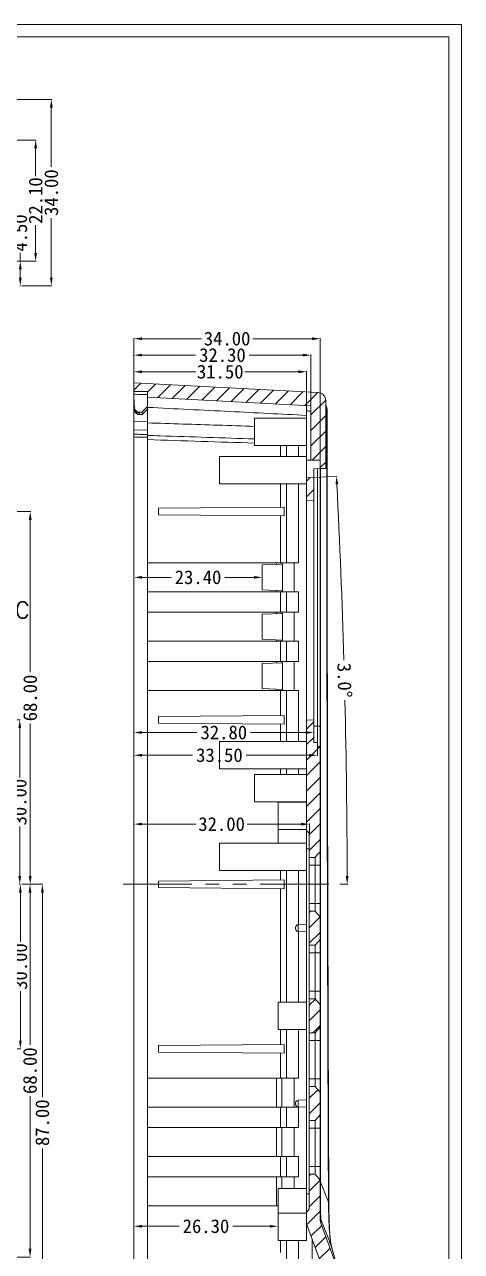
# Model space of a CAD drawing. Extents: x 28 to 864, y 245 to 592.
# Drawn here: x 425.4 to 505.1, y 368 to 591.8 of the extents above; entities that cross this region are included whole.
import ezdxf

# ---------------------------------------------------------------- set-up
doc = ezdxf.new("R2010")
doc.units = 0
doc.header["$MEASUREMENT"] = 0
doc.linetypes.add('PHANTOM', pattern=[2.5, 1.25, -0.25, 0.25, -0.25, 0.25, -0.25])
doc.layers.add('10', color=7, linetype='Continuous')
doc.layers.add('TOP', color=7, linetype='Continuous')
doc.styles.add('blockfont', font='simplex.shx', dxfattribs={"bigfont": 'bigfont'})
doc.dimstyles.new('2', dxfattribs={"dimtxt": 2.5, "dimasz": 1.5, "dimexe": 0.1, "dimexo": 0.1, "dimgap": 0.1, "dimtad": 0, "dimzin": 0, "dimdsep": 46, "dimtxsty": 'Standard', "dimcen": 0, "dimclrd": 4, "dimclre": 4, "dimclrt": 3, "dimadec": 1, "dimazin": 0, "dimtfac": 1, "dimtofl": 0, "dimtmove": 0, "dimatfit": 3, "dimfxl": 0.18, "dimtolj": 1, "dimtzin": 0, "dimlwd": 9, "dimlwe": 9, "dimarcsym": 0})

# ---------------------------------------------------------------- blocks, each defined once
blk = doc.blocks.new('HATCH3')
at = {"color": 200, "linetype": 'Continuous'}
for p, q in [((447.23, 525.09), (448.53, 526.39)), ((449.73, 524.76), (451.22, 526.25)), ((451.53, 523.73), (453.91, 526.1)), ((454.22, 523.58), (456.6, 525.96)), ((456.91, 523.44), (459.29, 525.82)), ((459.6, 523.3), (461.98, 525.68)), ((462.28, 523.16), (464.67, 525.54)), ((464.97, 523.02), (467.35, 525.4)), ((467.66, 522.88), (470.04, 525.26)), ((470.35, 522.74), (472.73, 525.12)), ((473.04, 522.6), (475.42, 524.98)), ((475.73, 522.46), (478.11, 524.84)), ((478.42, 522.32), (480.8, 524.7)), ((479.53, 520.61), (482.23, 523.3)), ((479.53, 517.78), (482.23, 520.48)), ((479.53, 514.95), (482.23, 517.65)), ((479.76, 512.35), (482.23, 514.82)), ((481.23, 511), (482.23, 512)), ((478.73, 508.5), (479.39, 509.16)), ((478.73, 505.67), (480.03, 506.97)), ((478.73, 463.27), (480.03, 464.57)), ((478.73, 460.44), (480.03, 461.74)), ((478.73, 457.61), (481.23, 460.1)), ((478.73, 454.79), (481.23, 457.28)), ((478.73, 451.96), (481.23, 454.46)), ((478.73, 449.13), (481.23, 451.63)), ((478.73, 446.3), (481.23, 448.8)), ((479.23, 443.98), (481.23, 445.98)), ((479.23, 441.15), (481.23, 443.15)), ((479.23, 429.84), (479.47, 430.08)), ((479.23, 427.01), (481.23, 429.01)), ((479.23, 424.19), (481.23, 426.19)), ((479.23, 412.88), (480.34, 413.98)), ((479.23, 410.05), (481.23, 412.05)), ((479.86, 407.85), (481.23, 409.22)), ((479.23, 395.92), (480.79, 397.48)), ((479.23, 393.09), (481.23, 395.09)), ((479.23, 381.78), (479.53, 382.08)), ((479.23, 378.96), (481.23, 380.95)), ((479.23, 376.13), (481.23, 378.13)), ((478.79, 372.86), (481.23, 375.3)), ((479.55, 370.79), (481.5, 372.73)), ((480.3, 368.71), (482.25, 370.66)), ((481.05, 366.64), (483.01, 368.59)), ((481.81, 364.57), (483.76, 366.51)), ((482.23, 362.16), (484.52, 364.44)), ((482.23, 359.34), (484.73, 361.83)), ((481.83, 356.11), (484.73, 359.01)), ((473.2, 344.65), (484.33, 355.77)), ((447.37, 349.95), (448.59, 351.17)), ((450.18, 349.93), (451.44, 351.19)), ((452.98, 349.9), (454.3, 351.22)), ((455.79, 349.88), (457.15, 351.24)), ((458.59, 349.86), (460.01, 351.27)), ((461.4, 349.83), (462.86, 351.29)), ((464.21, 349.81), (465.72, 351.32)), ((467.01, 349.78), (468.57, 351.34)), ((469.82, 349.76), (471.43, 351.37)), ((472.62, 349.73), (474.28, 351.39)), ((475.43, 349.71), (477.14, 351.42)), ((478.33, 346.96), (482.02, 350.64)), ((469.96, 344.25), (472.86, 347.15)), ((463.23, 346.01), (463.76, 346.53)), ((464.1, 344.04), (466.69, 346.64)), ((467.03, 344.15), (469.62, 346.74))]:
    blk.add_line(p, q, dxfattribs=at)
blk = doc.blocks.new('*D204')
at = {"color": 4, "linetype": 'Continuous', "lineweight": 9}
for p, q in [((420.08, 464.95), (424.59, 464.95)), ((424.49, 463.45), (424.49, 454.43)), ((424.49, 436.45), (424.49, 445.48)), ((424.65, 434.95), (424.39, 434.95))]:
    blk.add_line(p, q, dxfattribs=at)
for points in [[(424.24, 463.45), (424.74, 463.45), (424.49, 464.95)], [(424.24, 436.45), (424.74, 436.45), (424.49, 434.95)]]:
    blk.add_solid(points, dxfattribs=at)
at = {"layer": 'Defpoints', "color": 0, "linetype": 'Continuous', "lineweight": 9}
for p in [(419.98, 464.95), (424.49, 464.95), (424.75, 434.95)]:
    blk.add_point(p, dxfattribs=at)
at = {"color": 3, "linetype": 'Continuous', "lineweight": 9, "insert": (424.49, 449.95), "char_height": 2.5, "attachment_point": 5, "rotation": 90}
blk.add_mtext('\\A1;30.00', dxfattribs=at)
blk = doc.blocks.new('*D205')
at = {"color": 4, "linetype": 'Continuous', "lineweight": 9}
for p, q in [((420.08, 502.95), (426.5, 502.95)), ((426.4, 501.45), (426.4, 473.64)), ((426.4, 436.45), (426.4, 464.27)), ((424.85, 434.95), (426.5, 434.95))]:
    blk.add_line(p, q, dxfattribs=at)
for points in [[(426.15, 501.45), (426.65, 501.45), (426.4, 502.95)], [(426.15, 436.45), (426.65, 436.45), (426.4, 434.95)]]:
    blk.add_solid(points, dxfattribs=at)
at = {"layer": 'Defpoints', "color": 0, "linetype": 'Continuous', "lineweight": 9}
for p in [(419.98, 502.95), (424.75, 434.95), (426.4, 434.95)]:
    blk.add_point(p, dxfattribs=at)
at = {"color": 3, "linetype": 'Continuous', "lineweight": 9, "insert": (426.4, 468.95), "char_height": 2.5, "attachment_point": 5, "rotation": 90}
blk.add_mtext('\\A1;68.00', dxfattribs=at)
blk = doc.blocks.new('*D206')
at = {"color": 4, "linetype": 'Continuous', "lineweight": 9}
for p, q in [((424.65, 434.95), (424.5, 434.95)), ((424.6, 433.45), (424.6, 424.43)), ((424.6, 406.45), (424.6, 415.48)), ((420.08, 404.95), (424.7, 404.95))]:
    blk.add_line(p, q, dxfattribs=at)
for points in [[(424.35, 433.45), (424.85, 433.45), (424.6, 434.95)], [(424.35, 406.45), (424.85, 406.45), (424.6, 404.95)]]:
    blk.add_solid(points, dxfattribs=at)
at = {"layer": 'Defpoints', "color": 0, "linetype": 'Continuous', "lineweight": 9}
for p in [(424.75, 434.95), (419.98, 404.95), (424.6, 404.95)]:
    blk.add_point(p, dxfattribs=at)
at = {"color": 3, "linetype": 'Continuous', "lineweight": 9, "insert": (424.6, 419.95), "char_height": 2.5, "attachment_point": 5, "rotation": 90}
blk.add_mtext('\\A1;30.00', dxfattribs=at)
blk = doc.blocks.new('*D207')
at = {"color": 4, "linetype": 'Continuous', "lineweight": 9}
for p, q in [((424.85, 434.95), (426.47, 434.95)), ((426.37, 433.45), (426.37, 405.64)), ((426.37, 368.45), (426.37, 396.27)), ((420.08, 366.95), (426.47, 366.95))]:
    blk.add_line(p, q, dxfattribs=at)
for points in [[(426.12, 433.45), (426.62, 433.45), (426.37, 434.95)], [(426.12, 368.45), (426.62, 368.45), (426.37, 366.95)]]:
    blk.add_solid(points, dxfattribs=at)
at = {"layer": 'Defpoints', "color": 0, "linetype": 'Continuous', "lineweight": 9}
for p in [(424.75, 434.95), (419.98, 366.95), (426.37, 366.95)]:
    blk.add_point(p, dxfattribs=at)
at = {"color": 3, "linetype": 'Continuous', "lineweight": 9, "insert": (426.37, 400.95), "char_height": 2.5, "attachment_point": 5, "rotation": 90}
blk.add_mtext('\\A1;68.00', dxfattribs=at)
blk = doc.blocks.new('*D209')
at = {"color": 4, "linetype": 'Continuous', "lineweight": 9}
for p, q in [((424.85, 434.95), (428.72, 434.95)), ((428.62, 433.45), (428.62, 396.14)), ((428.62, 349.45), (428.62, 386.77)), ((405.04, 347.95), (428.72, 347.95))]:
    blk.add_line(p, q, dxfattribs=at)
for points in [[(428.37, 433.45), (428.87, 433.45), (428.62, 434.95)], [(428.37, 349.45), (428.87, 349.45), (428.62, 347.95)]]:
    blk.add_solid(points, dxfattribs=at)
at = {"layer": 'Defpoints', "color": 0, "linetype": 'Continuous', "lineweight": 9}
for p in [(424.75, 434.95), (428.62, 434.95), (404.94, 347.95)]:
    blk.add_point(p, dxfattribs=at)
at = {"color": 3, "linetype": 'Continuous', "lineweight": 9, "insert": (428.62, 391.45), "char_height": 2.5, "attachment_point": 5, "rotation": 90}
blk.add_mtext('\\A1;87.00', dxfattribs=at)
blk = doc.blocks.new('*D235')
at = {"color": 4, "linetype": 'Continuous', "lineweight": 9}
for p, q in [((419.28, 548.65), (424.69, 548.65)), ((424.59, 548.65), (424.59, 550.15)), ((424.59, 545.65), (424.59, 547.15)), ((424.65, 544.15), (424.49, 544.15))]:
    blk.add_line(p, q, dxfattribs=at)
for points in [[(424.34, 547.15), (424.84, 547.15), (424.59, 548.65)], [(424.34, 545.65), (424.84, 545.65), (424.59, 544.15)]]:
    blk.add_solid(points, dxfattribs=at)
at = {"layer": 'Defpoints', "color": 0, "linetype": 'Continuous', "lineweight": 9}
for p in [(419.18, 548.65), (424.59, 548.65), (424.75, 544.15)]:
    blk.add_point(p, dxfattribs=at)
at = {"color": 3, "linetype": 'Continuous', "lineweight": 9, "insert": (424.59, 553.79), "char_height": 2.5, "attachment_point": 5, "rotation": 90}
blk.add_mtext('\\A1;4.50', dxfattribs=at)
blk = doc.blocks.new('*D240')
at = {"color": 4, "linetype": 'Continuous', "lineweight": 9}
for p, q in [((399.7, 578.15), (430.35, 578.15)), ((430.25, 576.65), (430.25, 565.84)), ((430.25, 545.65), (430.25, 556.47)), ((424.85, 544.15), (430.35, 544.15))]:
    blk.add_line(p, q, dxfattribs=at)
for points in [[(430, 576.65), (430.5, 576.65), (430.25, 578.15)], [(430, 545.65), (430.5, 545.65), (430.25, 544.15)]]:
    blk.add_solid(points, dxfattribs=at)
at = {"layer": 'Defpoints', "color": 0, "linetype": 'Continuous', "lineweight": 9}
for p in [(399.6, 578.15), (424.75, 544.15), (430.25, 544.15)]:
    blk.add_point(p, dxfattribs=at)
at = {"color": 3, "linetype": 'Continuous', "lineweight": 9, "insert": (430.25, 561.15), "char_height": 2.5, "attachment_point": 5, "rotation": 90}
blk.add_mtext('\\A1;34.00', dxfattribs=at)
blk = doc.blocks.new('*D241')
at = {"color": 4, "linetype": 'Continuous', "lineweight": 9}
for p, q in [((413.34, 570.75), (427.49, 570.75)), ((427.39, 569.25), (427.39, 564.18)), ((427.39, 550.15), (427.39, 555.23)), ((419.28, 548.65), (427.49, 548.65))]:
    blk.add_line(p, q, dxfattribs=at)
for points in [[(427.14, 569.25), (427.64, 569.25), (427.39, 570.75)], [(427.14, 550.15), (427.64, 550.15), (427.39, 548.65)]]:
    blk.add_solid(points, dxfattribs=at)
at = {"layer": 'Defpoints', "color": 0, "linetype": 'Continuous', "lineweight": 9}
for p in [(413.24, 570.75), (419.18, 548.65), (427.39, 548.65)]:
    blk.add_point(p, dxfattribs=at)
at = {"color": 3, "linetype": 'Continuous', "lineweight": 9, "insert": (427.39, 559.7), "char_height": 2.5, "attachment_point": 5, "rotation": 90}
blk.add_mtext('\\A1;22.10', dxfattribs=at)
blk = doc.blocks.new('*D259')
at = {"color": 4, "linetype": 'Continuous', "lineweight": 9}
for p, q in [((445.31, 528.48), (445.31, 528.37)), ((446.81, 528.47), (456.58, 528.47)), ((475.31, 528.47), (465.53, 528.47)), ((476.81, 521.43), (476.81, 528.57))]:
    blk.add_line(p, q, dxfattribs=at)
for points in [[(446.81, 528.72), (446.81, 528.22), (445.31, 528.47)], [(475.31, 528.72), (475.31, 528.22), (476.81, 528.47)]]:
    blk.add_solid(points, dxfattribs=at)
at = {"layer": 'Defpoints', "color": 0, "linetype": 'Continuous', "lineweight": 9}
for p in [(445.31, 528.58), (476.81, 528.47), (476.81, 521.33)]:
    blk.add_point(p, dxfattribs=at)
at = {"color": 3, "linetype": 'Continuous', "lineweight": 9, "insert": (461.06, 528.47), "char_height": 2.5, "attachment_point": 5}
blk.add_mtext('\\A1;31.50', dxfattribs=at)
blk = doc.blocks.new('*D260')
at = {"color": 4, "linetype": 'Continuous', "lineweight": 9}
for p, q in [((445.31, 528.68), (445.31, 531.6)), ((446.81, 531.5), (456.56, 531.5)), ((476.11, 531.5), (466.35, 531.5)), ((477.61, 522.36), (477.61, 531.6))]:
    blk.add_line(p, q, dxfattribs=at)
for points in [[(446.81, 531.75), (446.81, 531.25), (445.31, 531.5)], [(476.11, 531.75), (476.11, 531.25), (477.61, 531.5)]]:
    blk.add_solid(points, dxfattribs=at)
at = {"layer": 'Defpoints', "color": 0, "linetype": 'Continuous', "lineweight": 9}
for p in [(477.61, 531.5), (445.31, 528.58), (477.61, 522.26)]:
    blk.add_point(p, dxfattribs=at)
at = {"color": 3, "linetype": 'Continuous', "lineweight": 9, "insert": (461.46, 531.5), "char_height": 2.5, "attachment_point": 5}
blk.add_mtext('\\A1;32.30', dxfattribs=at)
blk = doc.blocks.new('*D261')
at = {"color": 4, "linetype": 'Continuous', "lineweight": 9}
for p, q in [((445.31, 528.68), (445.31, 534.6)), ((446.81, 534.5), (457.62, 534.5)), ((477.81, 534.5), (466.99, 534.5)), ((479.31, 512.45), (479.31, 534.6))]:
    blk.add_line(p, q, dxfattribs=at)
for points in [[(446.81, 534.75), (446.81, 534.25), (445.31, 534.5)], [(477.81, 534.75), (477.81, 534.25), (479.31, 534.5)]]:
    blk.add_solid(points, dxfattribs=at)
at = {"layer": 'Defpoints', "color": 0, "linetype": 'Continuous', "lineweight": 9}
for p in [(479.31, 534.5), (445.31, 528.58), (479.31, 512.35)]:
    blk.add_point(p, dxfattribs=at)
at = {"color": 3, "linetype": 'Continuous', "lineweight": 9, "insert": (462.31, 534.5), "char_height": 2.5, "attachment_point": 5}
blk.add_mtext('\\A1;34.00', dxfattribs=at)
blk = doc.blocks.new('*D262')
at = {"color": 4, "linetype": 'Continuous', "lineweight": 9}
for p, q in [((478.21, 509.2), (482.36, 509.41)), ((482.89, 434.95), (484.31, 434.95))]:
    blk.add_line(p, q, dxfattribs=at)
for start, end in [(1.64667, 2.93959), (0.06041, 1.35333)]:
    blk.add_arc((-938.41, 434.95), 1422.61, start, end, dxfattribs=at)
for points in [[(482.08, 507.9), (482.58, 507.92), (482.26, 509.41)], [(484.46, 436.45), (483.96, 436.45), (484.21, 434.95)]]:
    blk.add_solid(points, dxfattribs=at)
at = {"layer": 'Defpoints', "color": 0, "linetype": 'Continuous', "lineweight": 9}
for p in [(476.81, 509.12), (478.11, 509.19), (483.99, 459.78), (443.35, 434.95), (482.79, 434.95)]:
    blk.add_point(p, dxfattribs=at)
at = {"color": 3, "linetype": 'Continuous', "lineweight": 9, "insert": (483.72, 472.19), "char_height": 2.5, "attachment_point": 5, "rotation": 271.5}
blk.add_mtext('\\A1;3.0°', dxfattribs=at)
blk = doc.blocks.new('*D263')
at = {"color": 4, "linetype": 'Continuous', "lineweight": 9}
for p, q in [((445.31, 460), (445.31, 458.4)), ((478.81, 460), (478.81, 458.4)), ((446.81, 458.5), (456.01, 458.5)), ((477.31, 458.5), (465.8, 458.5))]:
    blk.add_line(p, q, dxfattribs=at)
for points in [[(446.81, 458.75), (446.81, 458.25), (445.31, 458.5)], [(477.31, 458.75), (477.31, 458.25), (478.81, 458.5)]]:
    blk.add_solid(points, dxfattribs=at)
at = {"layer": 'Defpoints', "color": 0, "linetype": 'Continuous', "lineweight": 9}
for p in [(445.31, 460.1), (478.81, 460.1), (445.31, 458.5)]:
    blk.add_point(p, dxfattribs=at)
at = {"color": 3, "linetype": 'Continuous', "lineweight": 9, "insert": (460.91, 458.5), "char_height": 2.5, "attachment_point": 5}
blk.add_mtext('\\A1;33.50', dxfattribs=at)
blk = doc.blocks.new('*D264')
at = {"color": 4, "linetype": 'Continuous', "lineweight": 9}
for p, q in [((445.31, 462.78), (445.31, 462.55)), ((446.81, 462.65), (456.81, 462.65)), ((476.61, 462.65), (466.6, 462.65)), ((478.11, 462.78), (478.11, 462.55))]:
    blk.add_line(p, q, dxfattribs=at)
for points in [[(446.81, 462.9), (446.81, 462.4), (445.31, 462.65)], [(476.61, 462.9), (476.61, 462.4), (478.11, 462.65)]]:
    blk.add_solid(points, dxfattribs=at)
at = {"layer": 'Defpoints', "color": 0, "linetype": 'Continuous', "lineweight": 9}
for p in [(445.31, 462.88), (445.31, 462.65), (478.11, 462.88)]:
    blk.add_point(p, dxfattribs=at)
at = {"color": 3, "linetype": 'Continuous', "lineweight": 9, "insert": (461.71, 462.65), "char_height": 2.5, "attachment_point": 5}
blk.add_mtext('\\A1;32.80', dxfattribs=at)
blk = doc.blocks.new('*D265')
at = {"color": 4, "linetype": 'Continuous', "lineweight": 9}
for p, q in [((445.31, 491.05), (445.31, 491.06)), ((446.81, 490.96), (452.11, 490.96)), ((467.21, 490.96), (461.9, 490.96)), ((468.71, 491.05), (468.71, 491.06))]:
    blk.add_line(p, q, dxfattribs=at)
for points in [[(446.81, 491.21), (446.81, 490.71), (445.31, 490.96)], [(467.21, 491.21), (467.21, 490.71), (468.71, 490.96)]]:
    blk.add_solid(points, dxfattribs=at)
at = {"layer": 'Defpoints', "color": 0, "linetype": 'Continuous', "lineweight": 9}
for p in [(445.31, 490.96), (445.31, 490.95), (468.71, 490.95)]:
    blk.add_point(p, dxfattribs=at)
at = {"color": 3, "linetype": 'Continuous', "lineweight": 9, "insert": (457.01, 490.96), "char_height": 2.5, "attachment_point": 5}
blk.add_mtext('\\A1;23.40', dxfattribs=at)
blk = doc.blocks.new('*D266')
at = {"color": 4, "linetype": 'Continuous', "lineweight": 9}
for p, q in [((445.31, 444.35), (445.31, 446.03)), ((446.81, 445.93), (456.62, 445.93)), ((475.81, 445.93), (465.99, 445.93)), ((477.31, 444.35), (477.31, 446.03))]:
    blk.add_line(p, q, dxfattribs=at)
for points in [[(446.81, 446.18), (446.81, 445.68), (445.31, 445.93)], [(475.81, 446.18), (475.81, 445.68), (477.31, 445.93)]]:
    blk.add_solid(points, dxfattribs=at)
at = {"layer": 'Defpoints', "color": 0, "linetype": 'Continuous', "lineweight": 9}
for p in [(445.31, 445.93), (445.31, 444.25), (477.31, 444.25)]:
    blk.add_point(p, dxfattribs=at)
at = {"color": 3, "linetype": 'Continuous', "lineweight": 9, "insert": (461.31, 445.93), "char_height": 2.5, "attachment_point": 5}
blk.add_mtext('\\A1;32.00', dxfattribs=at)
blk = doc.blocks.new('*D269')
at = {"color": 4, "linetype": 'Continuous', "lineweight": 9}
for p, q in [((445.31, 372.34), (445.31, 372.66)), ((446.81, 372.56), (453.56, 372.56)), ((470.11, 372.56), (463.35, 372.56)), ((471.61, 372.34), (471.61, 372.66))]:
    blk.add_line(p, q, dxfattribs=at)
for points in [[(446.81, 372.81), (446.81, 372.31), (445.31, 372.56)], [(470.11, 372.81), (470.11, 372.31), (471.61, 372.56)]]:
    blk.add_solid(points, dxfattribs=at)
at = {"layer": 'Defpoints', "color": 0, "linetype": 'Continuous', "lineweight": 9}
for p in [(445.31, 372.56), (445.31, 372.24), (471.61, 372.24)]:
    blk.add_point(p, dxfattribs=at)
at = {"color": 3, "linetype": 'Continuous', "lineweight": 9, "insert": (458.46, 372.56), "char_height": 2.5, "attachment_point": 5}
blk.add_mtext('\\A1;26.30', dxfattribs=at)

msp = doc.modelspace()

# ---------------------------------------------------------------- linework, layer by layer
at = {"color": 7, "linetype": 'Continuous', "lineweight": 9}
for p, q in [((27.995, 591.82), (505.055, 591.82)), ((505.055, 254.471), (505.055, 591.82)), ((30.266, 589.549), (502.783, 589.549)), ((502.783, 256.743), (502.783, 589.549))]:
    msp.add_line(p, q, dxfattribs=at)
at = {"layer": '10', "color": 1, "linetype": 'PHANTOM', "lineweight": 9, "ltscale": 10}
for p, q in [((445.307, 528.577), (445.307, 341.331)), ((443.354, 434.954), (482.795, 434.954))]:
    msp.add_line(p, q, dxfattribs=at)
at = {"layer": '10', "color": 7, "linetype": 'Continuous', "lineweight": 9}
for p, q in [((445.307, 526.454), (478.885, 524.694)), ((445.307, 524.895), (445.307, 526.454)), ((445.307, 524.364), (445.307, 524.895)), ((445.307, 524.895), (447.807, 524.852)), ((445.307, 523.925), (445.307, 524.364)), ((445.427, 521.622), (445.307, 523.925)), ((447.807, 524.852), (447.807, 523.82)), ((445.307, 522.524), (445.307, 519.372)), ((447.807, 523.82), (447.807, 523.287)), ((447.807, 523.82), (477.607, 522.258)), ((447.807, 522.121), (447.807, 523.287)), ((447.807, 522.121), (447.807, 521.681)), ((447.807, 521.681), (447.807, 519.143)), ((477.607, 522.258), (477.607, 512.353)), ((480.307, 523.196), (480.307, 510.83)), ((445.307, 519.372), (447.807, 519.332)), ((445.307, 517.877), (445.307, 519.372)), ((445.446, 521.257), (445.432, 521.536)), ((446.807, 521.12), (445.954, 521.12)), ((445.957, 521.063), (446.307, 521.063)), ((445.973, 520.754), (446.307, 520.754)), ((446.807, 520.68), (445.977, 520.68)), ((446.807, 520.68), (446.807, 521.12)), ((467.307, 515.004), (467.307, 520.004)), ((476.807, 520.004), (467.307, 520.004)), ((476.807, 512.354), (476.807, 521.326)), ((447.807, 517.836), (445.307, 517.877)), ((445.307, 517.877), (445.307, 517.873)), ((447.807, 517.829), (445.307, 517.873)), ((445.307, 517.873), (445.307, 517.066)), ((445.307, 516.568), (445.307, 353.34)), ((447.807, 516.85), (447.807, 516.082)), ((447.807, 516.082), (447.807, 493.604)), ((467.307, 515.004), (476.807, 515.004)), ((472.044, 515.004), (472.044, 513.004)), ((473.114, 513.004), (473.114, 515.004)), ((475.323, 515.004), (475.323, 513.004)), ((460.907, 513.004), (460.907, 510.504)), ((476.807, 513.004), (460.907, 513.004)), ((460.907, 510.504), (460.907, 508.004)), ((476.807, 509.122), (476.807, 512.353)), ((476.807, 512.353), (477.607, 512.353)), ((479.307, 512.353), (477.607, 512.353)), ((479.307, 510.795), (478.107, 510.753)), ((478.107, 509.19), (478.107, 510.753)), ((478.807, 510.778), (478.807, 463.803)), ((479.307, 512.353), (479.307, 510.795)), ((480.307, 510.83), (479.307, 510.795)), ((479.307, 463.803), (479.307, 510.795)), ((479.375, 510.796), (479.375, 380.651)), ((478.107, 509.19), (476.807, 509.122)), ((476.807, 505.022), (476.807, 509.122)), ((478.107, 504.954), (478.107, 509.19)), ((460.907, 508.004), (476.807, 508.004)), ((472.044, 508.004), (472.044, 503.748)), ((473.114, 493.604), (473.114, 508.004)), ((475.323, 508.004), (475.323, 493.604)), ((449.807, 503.554), (472.729, 503.754)), ((472.729, 503.754), (472.729, 502.154)), ((478.107, 504.954), (476.807, 505.022)), ((476.807, 464.886), (476.807, 505.022)), ((478.107, 464.954), (478.107, 504.954)), ((449.807, 502.354), (449.807, 503.554)), ((449.807, 502.354), (472.729, 502.154)), ((472.044, 502.16), (472.044, 493.604)), ((471.33, 493.604), (447.807, 493.604)), ((447.807, 493.604), (447.807, 488.304)), ((472.443, 493.385), (468.707, 493.254)), ((468.707, 488.654), (468.707, 493.254)), ((471.33, 493.604), (471.33, 493.346)), ((471.33, 493.604), (472.308, 493.604)), ((472.308, 493.38), (472.308, 493.604)), ((472.308, 493.604), (474.516, 493.604)), ((472.443, 488.524), (472.443, 493.385)), ((474.516, 493.604), (474.516, 488.304)), ((474.516, 493.604), (475.323, 493.604)), ((471.33, 488.304), (447.807, 488.304)), ((447.807, 488.304), (447.807, 484.604)), ((472.443, 488.524), (468.707, 488.654)), ((471.33, 488.563), (471.33, 488.304)), ((471.33, 488.304), (472.308, 488.304)), ((472.044, 488.304), (472.044, 484.604)), ((472.308, 488.304), (472.308, 488.528)), ((474.516, 488.304), (472.308, 488.304)), ((473.114, 484.604), (473.114, 488.304)), ((474.516, 488.304), (475.323, 488.304)), ((475.323, 488.304), (475.323, 484.604)), ((471.33, 484.604), (447.807, 484.604)), ((447.807, 484.604), (447.807, 479.304)), ((472.443, 484.385), (468.707, 484.254)), ((468.707, 479.654), (468.707, 484.254)), ((471.33, 484.604), (471.33, 484.346)), ((471.33, 484.604), (472.308, 484.604)), ((472.308, 484.38), (472.308, 484.604)), ((472.308, 484.604), (474.516, 484.604)), ((472.443, 479.524), (472.443, 484.385)), ((474.516, 484.604), (474.516, 479.304)), ((474.516, 484.604), (475.323, 484.604)), ((471.33, 479.304), (447.807, 479.304)), ((447.807, 479.304), (447.807, 475.604)), ((472.443, 479.524), (468.707, 479.654)), ((471.33, 479.563), (471.33, 479.304)), ((471.33, 479.304), (472.308, 479.304)), ((472.044, 479.304), (472.044, 475.604)), ((472.308, 479.304), (472.308, 479.528)), ((474.516, 479.304), (472.308, 479.304)), ((473.114, 475.604), (473.114, 479.304)), ((474.516, 479.304), (475.323, 479.304)), ((475.323, 479.304), (475.323, 475.604)), ((471.33, 475.604), (447.807, 475.604)), ((447.807, 475.604), (447.807, 470.304)), ((472.443, 475.385), (468.707, 475.254)), ((468.707, 475.254), (468.707, 470.654)), ((471.33, 475.604), (471.33, 475.346)), ((471.33, 475.604), (472.308, 475.604)), ((472.308, 475.38), (472.308, 475.604)), ((472.308, 475.604), (474.516, 475.604)), ((472.443, 470.524), (472.443, 475.385)), ((474.516, 475.604), (474.516, 470.304)), ((474.516, 475.604), (475.323, 475.604)), ((471.33, 470.304), (447.807, 470.304)), ((447.807, 470.304), (447.807, 399.604)), ((472.443, 470.524), (468.707, 470.654)), ((471.33, 470.563), (471.33, 470.304)), ((471.33, 470.304), (472.308, 470.304)), ((472.044, 470.304), (472.044, 465.748)), ((472.308, 470.304), (472.308, 470.528)), ((474.516, 470.304), (472.308, 470.304)), ((473.114, 461.004), (473.114, 470.304)), ((474.516, 470.304), (475.323, 470.304)), ((475.323, 470.304), (475.323, 461.004)), ((449.807, 465.554), (472.729, 465.754)), ((472.729, 465.754), (472.729, 464.154)), ((449.807, 464.354), (449.807, 465.554)), ((449.807, 464.354), (472.729, 464.154)), ((472.044, 464.16), (472.044, 461.004)), ((476.807, 464.886), (478.107, 464.954)), ((476.807, 444.754), (476.807, 464.886)), ((478.107, 460.803), (478.107, 464.954)), ((478.807, 463.803), (478.107, 463.803)), ((478.807, 460.803), (478.807, 463.803)), ((478.807, 463.803), (479.307, 463.803)), ((479.307, 460.103), (479.307, 463.803)), ((460.907, 461.004), (460.907, 456.004)), ((476.806, 461.004), (460.907, 461.004)), ((478.807, 460.803), (478.107, 460.803)), ((478.807, 460.103), (478.807, 460.803)), ((478.807, 460.103), (479.307, 460.103)), ((479.307, 440.907), (479.307, 460.103)), ((460.907, 456.004), (476.807, 456.004)), ((467.307, 455.004), (467.307, 450.004)), ((476.807, 455.004), (467.307, 455.004)), ((472.044, 456.004), (472.044, 455.004)), ((473.114, 455.003), (473.114, 456.004)), ((475.323, 456.004), (475.323, 455.003)), ((467.307, 450.004), (476.807, 450.004)), ((471.607, 445.382), (471.607, 449.954)), ((476.807, 449.954), (471.607, 449.954)), ((472.044, 450.004), (472.044, 449.954)), ((473.114, 449.954), (473.114, 450.003)), ((475.323, 450.003), (475.323, 449.954)), ((471.607, 444.954), (471.607, 445.382)), ((471.607, 444.954), (476.807, 444.954)), ((471.607, 444.954), (471.607, 442.454)), ((477.307, 444.254), (476.807, 444.754)), ((476.807, 441.454), (476.807, 444.754)), ((477.307, 444.254), (477.307, 439.815)), ((460.907, 442.454), (460.907, 437.454)), ((471.607, 442.454), (460.907, 442.454)), ((471.607, 442.454), (476.807, 442.454)), ((477.307, 441.454), (476.807, 441.454)), ((476.807, 378.454), (476.807, 441.454)), ((477.307, 439.815), (477.307, 438.454)), ((478.359, 438.454), (478.359, 439.874)), ((479.307, 440.907), (479.307, 438.454)), ((460.907, 437.454), (476.807, 437.454)), ((472.044, 437.454), (472.044, 435.748)), ((473.114, 413.455), (473.114, 437.454)), ((475.323, 437.454), (475.323, 427.579)), ((478.359, 438.454), (477.307, 438.454)), ((477.307, 438.454), (477.307, 431.454)), ((478.359, 438.454), (479.307, 438.454)), ((478.359, 431.454), (478.359, 438.454)), ((479.307, 438.454), (479.307, 431.454)), ((449.807, 435.554), (472.729, 435.754)), ((449.807, 434.354), (449.807, 435.554)), ((449.807, 434.354), (472.729, 434.154)), ((472.729, 435.754), (472.729, 434.154)), ((472.044, 434.16), (472.044, 413.454)), ((478.359, 431.454), (477.307, 431.454)), ((477.307, 431.454), (477.307, 430.093)), ((477.307, 430.093), (477.307, 423.815)), ((478.359, 430.034), (478.359, 431.454)), ((478.359, 431.454), (479.307, 431.454)), ((479.307, 431.454), (479.307, 429.001)), ((476.807, 427.604), (475.298, 427.578)), ((475.298, 427.578), (475.298, 426.33)), ((479.307, 424.907), (479.307, 429.001)), ((474.807, 426.83), (474.807, 427.078)), ((475.298, 426.33), (476.807, 426.304)), ((475.323, 426.331), (475.323, 413.455)), ((477.307, 423.815), (477.307, 422.454)), ((478.359, 422.454), (478.359, 423.874)), ((479.307, 424.907), (479.307, 422.454)), ((478.359, 422.454), (477.307, 422.454)), ((477.307, 422.454), (477.307, 415.454)), ((478.359, 422.454), (479.307, 422.454)), ((478.359, 415.454), (478.359, 422.454)), ((479.307, 422.454), (479.307, 415.454)), ((477.307, 415.454), (477.307, 414.093)), ((478.359, 415.454), (477.307, 415.454)), ((478.359, 414.034), (478.359, 415.454)), ((478.359, 415.454), (479.307, 415.454)), ((479.307, 415.454), (479.307, 413.001)), ((471.607, 410.954), (471.607, 413.454)), ((476.807, 413.454), (471.607, 413.454)), ((477.307, 414.093), (477.307, 407.815)), ((479.307, 408.907), (479.307, 413.001)), ((471.607, 408.454), (471.607, 410.954)), ((471.607, 408.454), (476.807, 408.454)), ((472.044, 408.454), (472.044, 405.748)), ((473.114, 399.604), (473.114, 408.455)), ((475.323, 408.455), (475.323, 399.604)), ((477.307, 407.815), (477.307, 406.454)), ((478.359, 406.454), (478.359, 407.874)), ((479.307, 408.907), (479.307, 406.454)), ((449.807, 405.554), (472.729, 405.754)), ((449.807, 404.354), (449.807, 405.554)), ((472.729, 405.754), (472.729, 404.154)), ((478.359, 406.454), (477.307, 406.454)), ((477.307, 406.454), (477.307, 399.454)), ((478.359, 406.454), (479.307, 406.454)), ((478.359, 399.454), (478.359, 406.454)), ((479.307, 406.454), (479.307, 399.454)), ((449.807, 404.354), (472.729, 404.154)), ((472.044, 404.16), (472.044, 399.604)), ((471.33, 399.604), (447.807, 399.604)), ((447.807, 399.604), (447.807, 394.304)), ((471.33, 394.304), (471.33, 399.604)), ((471.33, 399.604), (472.308, 399.604)), ((472.308, 394.304), (472.308, 399.604)), ((472.308, 399.604), (474.516, 399.604)), ((474.516, 399.604), (474.516, 394.304)), ((474.516, 399.604), (475.323, 399.604)), ((478.359, 399.454), (477.307, 399.454)), ((477.307, 399.454), (477.307, 398.093)), ((478.359, 398.034), (478.359, 399.454)), ((478.359, 399.454), (479.307, 399.454)), ((479.307, 399.454), (479.307, 397.001)), ((477.307, 398.093), (477.307, 391.815)), ((479.307, 392.907), (479.307, 397.001)), ((471.33, 394.304), (447.807, 394.304)), ((447.807, 394.304), (447.807, 390.604)), ((471.33, 394.304), (472.308, 394.304)), ((472.044, 390.604), (472.044, 394.304)), ((474.516, 394.304), (472.308, 394.304)), ((473.114, 390.604), (473.114, 394.304)), ((474.516, 394.304), (475.323, 394.304)), ((474.807, 394.83), (474.807, 395.078)), ((476.807, 395.604), (475.298, 395.578)), ((475.298, 395.578), (475.298, 394.33)), ((475.298, 394.33), (476.807, 394.304)), ((475.323, 394.304), (475.323, 390.604)), ((477.307, 391.815), (477.307, 390.454)), ((478.359, 390.454), (478.359, 391.874)), ((479.307, 392.907), (479.307, 390.454)), ((471.33, 390.604), (447.807, 390.604)), ((447.807, 390.604), (447.807, 385.304)), ((471.33, 385.304), (471.33, 390.604)), ((471.33, 390.604), (472.308, 390.604)), ((472.308, 385.304), (472.308, 390.604)), ((472.308, 390.604), (474.516, 390.604)), ((474.516, 390.604), (474.516, 385.304)), ((474.516, 390.604), (475.323, 390.604)), ((478.359, 390.454), (477.307, 390.454)), ((477.307, 390.454), (477.307, 383.454)), ((478.359, 390.454), (479.307, 390.454)), ((478.359, 383.454), (478.359, 390.454)), ((479.307, 390.454), (479.307, 383.454)), ((471.33, 385.304), (447.807, 385.304)), ((447.807, 385.304), (447.807, 381.604)), ((471.33, 385.304), (472.308, 385.304)), ((472.044, 381.604), (472.044, 385.304)), ((474.516, 385.304), (472.308, 385.304)), ((473.114, 381.604), (473.114, 385.304)), ((474.516, 385.304), (475.323, 385.304)), ((475.323, 385.304), (475.323, 381.604)), ((478.359, 383.454), (477.307, 383.454)), ((477.307, 383.454), (477.307, 382.093)), ((478.359, 383.454), (479.307, 383.454)), ((478.359, 382.034), (478.359, 383.454)), ((479.307, 383.454), (479.307, 381.001)), ((471.33, 381.604), (447.807, 381.604)), ((447.807, 381.604), (447.807, 376.304)), ((471.33, 376.304), (471.33, 381.604)), ((471.33, 381.604), (472.308, 381.604)), ((472.308, 379.454), (472.308, 381.604)), ((472.308, 381.604), (474.516, 381.604)), ((474.516, 381.604), (474.516, 379.454)), ((474.516, 381.604), (475.323, 381.604)), ((477.307, 382.093), (477.307, 375.654)), ((479.307, 373.807), (479.307, 381.001)), ((471.607, 376.954), (471.607, 379.454)), ((476.807, 379.454), (471.607, 379.454)), ((477.307, 378.454), (476.807, 378.454)), ((476.807, 375.154), (476.807, 378.454)), ((471.33, 376.304), (447.807, 376.304)), ((447.807, 376.304), (447.807, 353.826)), ((471.33, 376.304), (471.607, 376.304)), ((471.607, 374.954), (471.607, 376.954)), ((471.607, 374.954), (471.607, 374.527)), ((476.807, 374.954), (471.607, 374.954)), ((471.607, 374.527), (471.607, 369.954)), ((476.807, 375.154), (477.307, 375.654)), ((476.807, 373.013), (476.807, 375.154)), ((476.807, 369.954), (476.807, 373.018)), ((480.307, 363.397), (476.807, 373.013)), ((479.427, 373.123), (479.427, 373.822)), ((482.686, 364.169), (479.427, 373.123)), ((471.607, 369.954), (476.807, 369.954)), ((472.044, 367.748), (472.044, 369.954)), ((473.114, 362.454), (473.114, 369.954)), ((475.323, 369.954), (475.323, 362.454)), ((477.845, 362.456), (477.845, 370.16))]:
    msp.add_line(p, q, dxfattribs=at)
for centre, radius, start, end in [((478.807, 523.196), 1.5, 0, 87), ((475.307, 427.078), 0.5, 91, 180), ((475.307, 426.83), 0.5, 180, 269), ((475.307, 395.078), 0.5, 91, 180), ((475.307, 394.83), 0.5, 180, 269), ((481.307, 373.807), 2, 180, 200)]:
    msp.add_arc(centre, radius, start, end, dxfattribs=at)
for centre, major_axis, ratio, start_param, end_param in [((479.032, 521.559), (-0.426, -1.438), 0.963082, 1.8495262, 2.3646571), ((481.307, 380.684), (-2, 0), 0.0631051, 0, 0.2617994), ((478.866, 376.946), (-2, -0.008), 0.0491532, 3.1414677, 3.4031569), ((481.307, 374.505), (-2, 0), 0.9990508, 0, 0.3490659), ((479.433, 368.28), (-1.923, -0.55), 0.9685691, 3.1458119, 3.2137808)]:
    msp.add_ellipse(centre, major_axis=major_axis, ratio=ratio, start_param=start_param, end_param=end_param, dxfattribs=at)
for points, knots in [([(447.807, 524.32), (447.079, 524.333), (446.352, 524.346), (445.625, 524.358), (445.519, 524.36), (445.413, 524.362), (445.307, 524.364)], [0, 0, 0, 0, 0.8725674, 0.8725674, 0.8725674, 1, 1, 1, 1]), ([(445.307, 522.524), (445.307, 522.58), (445.307, 522.636), (445.307, 522.689), (445.307, 522.742), (445.307, 522.792), (445.307, 522.836), (445.307, 522.88), (445.307, 522.918), (445.307, 522.948), (445.307, 522.977), (445.307, 522.999), (445.307, 523.01), (445.307, 523.015), (445.307, 523.019), (445.307, 523.024)], [0, 0, 0, 0, 0.2249821, 0.2249821, 0.2249821, 0.4499667, 0.4499667, 0.4499667, 0.6749174, 0.6749174, 0.6749174, 0.8998564, 0.8998564, 0.8998564, 1, 1, 1, 1]), ([(476.807, 520.516), (472.152, 520.75), (467.497, 520.983), (462.842, 521.216), (457.83, 521.467), (452.818, 521.718), (447.807, 521.97)], [0, 0, 0, 0, 0.481548, 0.481548, 0.481548, 1, 1, 1, 1]), ([(480.543, 521.55), (480.545, 521.599), (480.545, 521.73), (480.503, 521.938), (480.425, 522.161), (480.351, 522.299), (480.309, 522.363), (480.307, 522.367)], [0, 0, 0, 0, 0.169509, 0.4572201, 0.7299754, 0.989302, 1, 1, 1, 1]), ([(480.798, 376.98), (480.699, 401.062), (480.62, 425.151), (480.513, 473.345), (480.484, 497.449), (480.48, 521.56)], [0, 0, 0, 0, 0.5, 0.5, 1, 1, 1, 1]), ([(480.867, 376.955), (480.865, 377.365), (480.847, 381.659), (480.815, 389.834), (480.772, 401.483), (480.733, 413.137), (480.698, 424.805), (480.666, 436.489), (480.638, 448.187), (480.614, 459.9), (480.594, 471.629), (480.577, 483.373), (480.564, 495.133), (480.555, 506.909), (480.551, 515.717), (480.55, 520.599), (480.55, 521.55)], [0, 0, 0, 0, 0.0085145, 0.0891814, 0.1697152, 0.2503371, 0.3310492, 0.4118537, 0.4927531, 0.5737494, 0.6548452, 0.7360426, 0.8173441, 0.8987518, 0.9802682, 1, 1, 1, 1]), ([(447.807, 519.143), (452.086, 519.004), (456.365, 518.865), (460.644, 518.726), (462.865, 518.654), (465.086, 518.582), (467.307, 518.51)], [0, 0, 0, 0, 0.6583242, 0.6583242, 0.6583242, 1, 1, 1, 1]), ([(447.807, 516.85), (447.807, 516.893), (447.807, 517.157), (447.807, 517.997), (447.807, 518.564), (447.807, 519.143)], [0, 0, 0, 0, 0.5, 0.5, 1, 1, 1, 1]), ([(445.307, 516.568), (445.307, 516.624), (445.307, 516.681), (445.307, 516.734), (445.307, 516.787), (445.307, 516.837), (445.307, 516.881), (445.307, 516.924), (445.307, 516.963), (445.307, 516.992), (445.307, 517.022), (445.307, 517.044), (445.307, 517.054), (445.307, 517.059), (445.307, 517.063), (445.307, 517.068)], [0, 0, 0, 0, 0.2274465, 0.2274465, 0.2274465, 0.4548953, 0.4548953, 0.4548953, 0.6823109, 0.6823109, 0.6823109, 0.909716, 0.909716, 0.909716, 1, 1, 1, 1]), ([(445.307, 517.066), (445.64, 517.061), (445.973, 517.056), (446.306, 517.05), (446.806, 517.042), (447.307, 517.034), (447.807, 517.026)], [0, 0, 0, 0, 0.3998878, 0.3998878, 0.3998878, 1, 1, 1, 1]), ([(447.807, 516.528), (447.388, 516.535), (446.968, 516.542), (446.549, 516.548), (446.135, 516.555), (445.721, 516.562), (445.307, 516.568)], [0, 0, 0, 0, 0.5029323, 0.5029323, 0.5029323, 1, 1, 1, 1]), ([(467.306, 516.217), (461.58, 516.403), (455.853, 516.589), (450.126, 516.775), (449.353, 516.8), (448.58, 516.825), (447.807, 516.85)], [0, 0, 0, 0, 0.8810396, 0.8810396, 0.8810396, 1, 1, 1, 1]), ([(478.359, 439.874), (478.095, 439.859), (477.831, 439.844), (477.566, 439.83), (477.48, 439.825), (477.393, 439.82), (477.307, 439.815)], [0, 0, 0, 0, 0.7531177, 0.7531177, 0.7531177, 1, 1, 1, 1]), ([(478.359, 439.874), (478.579, 440.12), (478.803, 440.363), (479.027, 440.606), (479.12, 440.706), (479.213, 440.807), (479.307, 440.907)], [0, 0, 0, 0, 0.7065789, 0.7065789, 0.7065789, 1, 1, 1, 1]), ([(477.307, 430.093), (477.393, 430.088), (477.48, 430.083), (477.566, 430.079), (477.831, 430.064), (478.095, 430.049), (478.359, 430.034)], [0, 0, 0, 0, 0.2468823, 0.2468823, 0.2468823, 1, 1, 1, 1]), ([(478.359, 423.874), (478.095, 423.859), (477.831, 423.844), (477.566, 423.83), (477.48, 423.825), (477.393, 423.82), (477.307, 423.815)], [0, 0, 0, 0, 0.7531177, 0.7531177, 0.7531177, 1, 1, 1, 1]), ([(478.359, 423.874), (478.579, 424.12), (478.803, 424.363), (479.027, 424.606), (479.12, 424.706), (479.213, 424.807), (479.307, 424.907)], [0, 0, 0, 0, 0.7065789, 0.7065789, 0.7065789, 1, 1, 1, 1]), ([(477.307, 414.093), (477.393, 414.088), (477.48, 414.083), (477.566, 414.079), (477.831, 414.064), (478.095, 414.049), (478.359, 414.034)], [0, 0, 0, 0, 0.2468823, 0.2468823, 0.2468823, 1, 1, 1, 1]), ([(478.359, 407.874), (478.095, 407.859), (477.831, 407.844), (477.566, 407.83), (477.48, 407.825), (477.393, 407.82), (477.307, 407.815)], [0, 0, 0, 0, 0.7531177, 0.7531177, 0.7531177, 1, 1, 1, 1]), ([(478.359, 407.874), (478.579, 408.12), (478.803, 408.363), (479.027, 408.606), (479.12, 408.706), (479.213, 408.807), (479.307, 408.907)], [0, 0, 0, 0, 0.7065789, 0.7065789, 0.7065789, 1, 1, 1, 1]), ([(477.307, 398.093), (477.393, 398.088), (477.48, 398.083), (477.566, 398.079), (477.831, 398.064), (478.095, 398.049), (478.359, 398.034)], [0, 0, 0, 0, 0.2468823, 0.2468823, 0.2468823, 1, 1, 1, 1]), ([(478.359, 391.874), (478.095, 391.859), (477.831, 391.844), (477.566, 391.83), (477.48, 391.825), (477.393, 391.82), (477.307, 391.815)], [0, 0, 0, 0, 0.7531177, 0.7531177, 0.7531177, 1, 1, 1, 1]), ([(478.359, 391.874), (478.579, 392.12), (478.803, 392.363), (479.027, 392.606), (479.12, 392.706), (479.213, 392.807), (479.307, 392.907)], [0, 0, 0, 0, 0.7065789, 0.7065789, 0.7065789, 1, 1, 1, 1]), ([(477.307, 382.093), (477.393, 382.088), (477.48, 382.083), (477.566, 382.079), (477.831, 382.064), (478.095, 382.049), (478.359, 382.034)], [0, 0, 0, 0, 0.2468823, 0.2468823, 0.2468823, 1, 1, 1, 1]), ([(479.375, 380.651), (479.366, 379.641), (479.359, 378.65), (479.355, 376.88), (479.357, 376.133), (479.369, 374.994), (479.379, 374.599), (479.401, 374.056), (479.414, 373.903), (479.427, 373.822)], [0, 0, 0, 0, 0.25, 0.25, 0.5, 0.5, 0.75, 0.75, 1, 1, 1, 1]), ([(481.313, 368.963), (481.258, 369.163), (481.202, 369.456), (481.088, 370.33), (481.033, 370.904), (480.933, 372.366), (480.892, 373.216), (480.831, 375.059), (480.811, 376.01), (480.798, 376.98)], [0, 0, 0, 0, 0.25, 0.25, 0.5, 0.5, 0.75, 0.75, 1, 1, 1, 1]), ([(481.355, 368.836), (481.353, 368.844), (481.344, 368.875), (481.321, 368.967), (481.289, 369.116), (481.254, 369.312), (481.217, 369.55), (481.179, 369.827), (481.142, 370.14), (481.107, 370.486), (481.073, 370.862), (481.042, 371.269), (481.012, 371.703), (480.985, 372.17), (480.96, 372.663), (480.939, 373.179), (480.92, 373.719), (480.904, 374.289), (480.89, 374.895), (480.879, 375.532), (480.871, 376.199), (480.867, 376.676), (480.867, 376.931), (480.866, 376.954)], [0, 0, 0, 0, 0.0232679, 0.0737617, 0.1261484, 0.1793457, 0.2322592, 0.2843213, 0.3353157, 0.3852321, 0.4347024, 0.4819064, 0.530063, 0.5786761, 0.6273114, 0.6756173, 0.7239097, 0.7741731, 0.8263598, 0.8804673, 0.936411, 0.9941915, 1, 1, 1, 1]), ([(482.685, 364.173), (482.687, 364.165), (482.685, 364.175), (482.683, 364.179), (482.567, 364.585), (482.107, 366.19), (481.764, 367.385), (481.313, 368.963)], [0, 0, 0, 0, 0.0039824, 0.0039824, 0.5019912, 0.5019912, 1, 1, 1, 1]), ([(482.729, 364.038), (482.73, 364.032), (482.727, 364.044), (482.717, 364.08), (482.692, 364.168), (482.654, 364.3), (482.603, 364.475), (482.541, 364.694), (482.465, 364.957), (482.377, 365.265), (482.277, 365.616), (482.163, 366.011), (482.037, 366.451), (481.899, 366.935), (481.748, 367.462), (481.583, 368.037), (481.451, 368.497), (481.371, 368.777), (481.354, 368.838)], [0, 0, 0, 0, 0.0348291, 0.1014569, 0.1683582, 0.2352779, 0.3022619, 0.3693429, 0.436552, 0.50392, 0.5714776, 0.6392553, 0.7072838, 0.7756034, 0.8436404, 0.9121512, 0.9812767, 1, 1, 1, 1])]:
    msp.add_open_spline(points, degree=3, knots=knots, dxfattribs=at)
for points, degree in [([(445.307, 523.022), (445.322, 523.022), (445.338, 523.022), (445.354, 523.022)], 3), ([(445.38, 522.522), (445.356, 522.523), (445.331, 522.523), (445.307, 522.524)], 3), ([(445.431, 521.561), (445.427, 521.62)], 1), ([(445.427, 521.62), (445.954, 521.12)], 1), ([(446.807, 521.12), (447.14, 521.454), (447.473, 521.787), (447.807, 522.121)], 3), ([(447.807, 521.681), (447.473, 521.347), (447.14, 521.013), (446.807, 520.68)], 3), ([(480.48, 521.56), (480.422, 521.577), (480.365, 521.594), (480.307, 521.611)], 3), ([(445.957, 521.063), (445.431, 521.561)], 1), ([(445.447, 521.255), (445.973, 520.754)], 1), ([(445.451, 521.18), (445.447, 521.255)], 1), ([(445.977, 520.68), (445.451, 521.18)], 1), ([(445.954, 521.12), (445.955, 521.102), (445.956, 521.082), (445.957, 521.063)], 3), ([(445.973, 520.754), (445.974, 520.73), (445.975, 520.705), (445.977, 520.68)], 3), ([(446.291, 521.063), (446.296, 520.96), (446.301, 520.857), (446.307, 520.754)], 3), ([(446.307, 520.754), (446.307, 520.868), (446.307, 520.971), (446.307, 521.063)], 3), ([(476.807, 521.326), (477.073, 521.312), (477.34, 521.298), (477.607, 521.284)], 3), ([(480.48, 521.56), (480.526, 521.556), (480.55, 521.555), (480.549, 521.549)], 3), ([(467.307, 515.457), (460.807, 515.665), (454.307, 515.874), (447.807, 516.082)], 3), ([(479.307, 429.001), (478.988, 429.343), (478.671, 429.686), (478.359, 430.034)], 3), ([(479.307, 413.001), (478.988, 413.343), (478.671, 413.686), (478.359, 414.034)], 3), ([(479.307, 397.001), (478.988, 397.343), (478.671, 397.686), (478.359, 398.034)], 3), ([(479.307, 381.001), (478.988, 381.343), (478.671, 381.686), (478.359, 382.034)], 3), ([(479.375, 380.651), (479.849, 379.424), (480.323, 378.2), (480.798, 376.98)], 3), ([(481.313, 368.963), (480.683, 370.577), (480.054, 372.196), (479.427, 373.822)], 3)]:
    msp.add_open_spline(points, degree=degree, dxfattribs=at)

# ---------------------------------------------------------------- block references
at = {"layer": '10', "color": 200, "linetype": 'Continuous', "lineweight": 9}
msp.add_blockref('HATCH3', (-1.928, 0), dxfattribs=at)

# ---------------------------------------------------------------- texts
at = {"layer": 'TOP', "color": 1, "linetype": 'Continuous', "lineweight": 9, "insert": (423.622, 483.486), "char_height": 3, "attachment_point": 7, "line_spacing_factor": 0.903614, "style": 'blockfont'}
msp.add_mtext('\\W01.000;C', dxfattribs=at)

# ---------------------------------------------------------------- dimensions: what is measured, and where the dimension line sits
at = {"linetype": 'Continuous', "lineweight": 9}
dim = msp.add_linear_dim(base=(430.253, 544.152), p1=(399.6, 578.152), p2=(424.748, 544.152), angle=90, dimstyle='2', dxfattribs=at)
dim.commit()
dim.dimension.update_dxf_attribs({"geometry": '*D240', "text_midpoint": (430.253, 561.152), "dimtype": 160})
for base, p1, p2, picture, middle in [((427.392, 548.652), (413.238, 570.755), (419.177, 548.652), '*D241', (427.392, 559.703)), ((424.588, 548.652), (424.748, 544.152), (419.177, 548.652), '*D235', (424.588, 553.794)), ((426.401, 434.954), (419.977, 502.954), (424.748, 434.954), '*D205', (426.401, 468.954)), ((424.493, 464.954), (424.748, 434.954), (419.977, 464.954), '*D204', (424.493, 449.954)), ((428.619, 434.954), (404.937, 347.954), (424.748, 434.954), '*D209', (428.619, 391.454)), ((424.6, 404.954), (424.748, 434.954), (419.977, 404.954), '*D206', (424.6, 419.954)), ((426.366, 366.954), (424.748, 434.954), (419.977, 366.954), '*D207', (426.366, 400.954))]:
    dim = msp.add_linear_dim(base=base, p1=p1, p2=p2, angle=90, dimstyle='2', dxfattribs=at)
    dim.commit()
    dim.dimension.update_dxf_attribs({"geometry": picture, "text_midpoint": middle})
for base, p1, p2, picture, middle in [((479.307, 534.5), (445.307, 528.577), (479.307, 512.353), '*D261', (462.307, 534.5)), ((477.607, 531.503), (445.307, 528.577), (477.607, 522.258), '*D260', (461.457, 531.503)), ((476.807, 528.473), (445.307, 528.577), (476.807, 521.326), '*D259', (461.057, 528.473)), ((445.307, 490.962), (468.707, 490.954), (445.307, 490.954), '*D265', (457.007, 490.962)), ((445.307, 462.647), (478.107, 462.879), (445.307, 462.879), '*D264', (461.707, 462.647)), ((445.307, 445.93), (477.307, 444.254), (445.307, 444.254), '*D266', (461.307, 445.93)), ((445.307, 372.559), (471.607, 372.24), (445.307, 372.24), '*D269', (458.457, 372.559))]:
    dim = msp.add_linear_dim(base=base, p1=p1, p2=p2, dimstyle='2', dxfattribs=at)
    dim.commit()
    dim.dimension.update_dxf_attribs({"geometry": picture, "text_midpoint": middle})
dim = msp.add_angular_dim_2l(base=(483.99, 459.782), line1=((443.354, 434.954), (482.795, 434.954)), line2=((478.107, 509.19), (476.807, 509.122)), dimstyle='2', dxfattribs=at)
dim.commit()
dim.dimension.update_dxf_attribs({"geometry": '*D262', "text_midpoint": (483.719, 472.194)})
dim = msp.add_linear_dim(base=(445.307, 458.504), p1=(478.807, 460.103), p2=(445.307, 460.103), dimstyle='2', dxfattribs=at)
dim.commit()
dim.dimension.update_dxf_attribs({"geometry": '*D263', "text_midpoint": (460.907, 458.504), "dimtype": 160})

doc.saveas('drawing.dxf')
